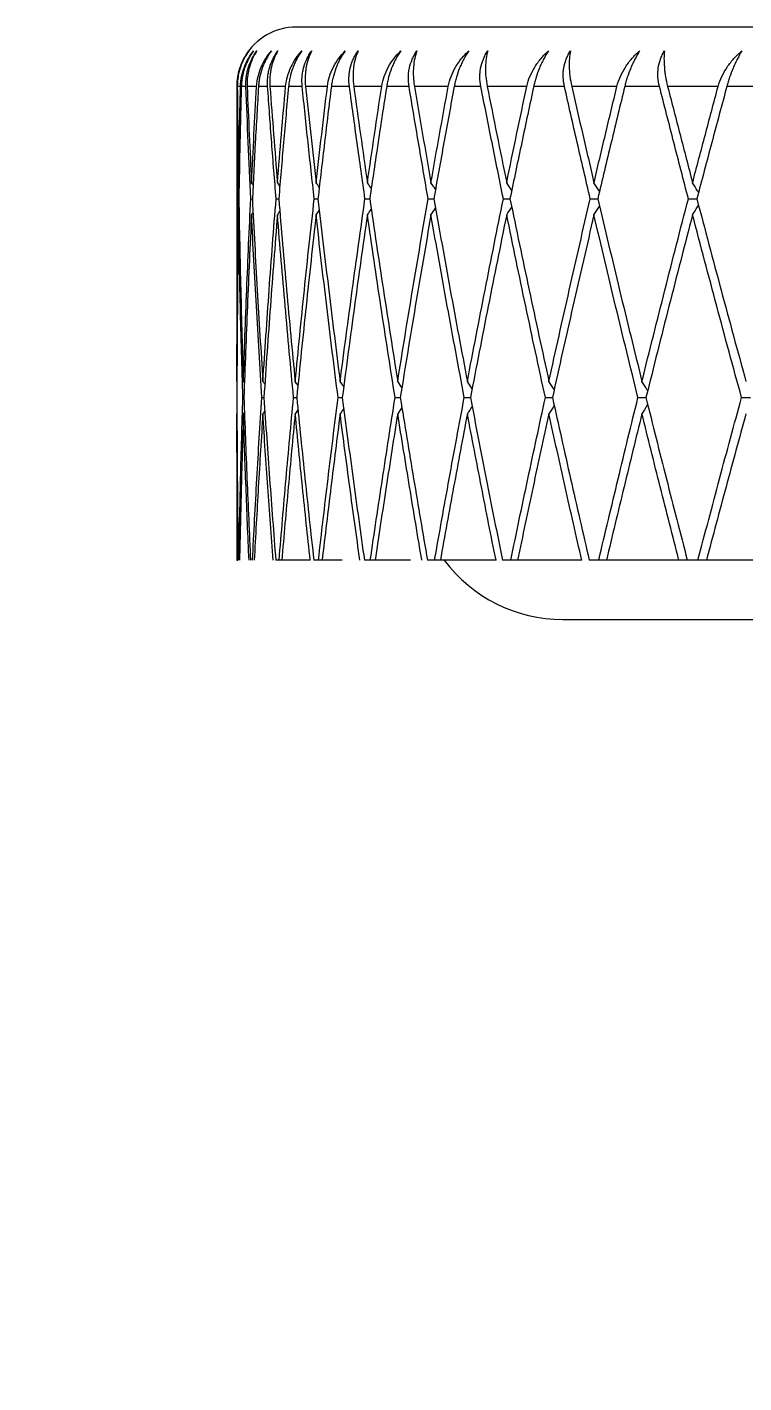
# Model space of a CAD drawing. Extents: x 1661 to 2451, y 0 to 579.
# Drawn here: x 1865.87 to 1871.92, y 266.34 to 277.78 of the extents above; entities that cross this region are included whole.
import ezdxf

# ---------------------------------------------------------------- set-up
doc = ezdxf.new("R2010")
doc.units = 0
doc.header["$LTSCALE"] = 10
doc.header["$MEASUREMENT"] = 0
doc.header["$PDMODE"] = 3
doc.header["$PDSIZE"] = -10
doc.layers.get('0').update_dxf_attribs({"linetype": 'CONTINUOUS'})
doc.layers.get('DEFPOINTS').update_dxf_attribs({"linetype": 'CONTINUOUS'})
doc.layers.add('1', color=7, linetype='CONTINUOUS')
doc.styles.add('Daelim Dimension', font='')
doc.styles.get('Daelim Dimension').set_extended_font_data('나눔고딕')
doc.dimstyles.new('DEFAULT', dxfattribs={"dimscale": 2, "dimtxt": 2, "dimasz": 2, "dimexe": 0, "dimexo": 2, "dimgap": 1, "dimtad": 1, "dimdec": 0, "dimzin": 9, "dimdsep": 46, "dimtxsty": 'Daelim Dimension', "dimcen": 0.5, "dimclrd": 5, "dimclre": 5, "dimclrt": 256, "dimadec": 1, "dimazin": 0, "dimtfac": 1, "dimtdec": 0, "dimtix": 1, "dimtmove": 0, "dimatfit": 3, "dimfxl": 1, "dimtolj": 1, "dimtzin": 1, "dimlwd": 9, "dimlwe": 9, "dimarcsym": 0})

# ---------------------------------------------------------------- blocks, each defined once
blk = doc.blocks.new('*D10')
at = {"color": 5, "linetype": 'ByBlock', "lineweight": 9, "ltscale": 0.5, "transparency": 16777216}
for p, q in [((2201.175, 273.281), (2210.23, 273.281)), ((2210.23, 229.281), (2210.23, 269.281)), ((2201.175, 225.281), (2210.23, 225.281))]:
    blk.add_line(p, q, dxfattribs=at)
at = {"color": 5, "lineweight": 9, "ltscale": 0.5, "transparency": 16777216}
for p, q in [((1872.627, 259.845), (1872.627, 257.735)), ((1907.627, 259.845), (1907.627, 257.735)), ((1872.627, 257.735), (1760.008, 257.735)), ((1903.627, 257.735), (1876.627, 257.735))]:
    blk.add_line(p, q, dxfattribs=at)
at = {"color": 5, "ltscale": 0.5, "transparency": 16777216}
for points in [[(2209.563, 269.281), (2210.897, 269.281), (2210.23, 273.281)], [(1876.627, 258.401), (1876.627, 257.068), (1872.627, 257.735)], [(1903.627, 258.401), (1903.627, 257.068), (1907.627, 257.735)], [(2209.563, 229.281), (2210.897, 229.281), (2210.23, 225.281)]]:
    blk.add_solid(points, dxfattribs=at)
at = {"layer": 'DEFPOINTS', "color": 0, "ltscale": 0.5, "transparency": 16777216}
for p in [(2197.175, 273.281), (2210.23, 273.281), (1907.627, 257.735), (1872.627, 255.845), (1907.627, 255.845), (2197.175, 225.281)]:
    blk.add_point(p, dxfattribs=at)
at = {"color": 7, "ltscale": 0.5, "transparency": 16777216, "insert": (1803.117, 266.359), "char_height": 10, "attachment_point": 5, "style": 'Daelim Dimension'}
blk.add_mtext('\\A1;설치구멍 %%C35', dxfattribs=at)
at = {"ltscale": 0.5, "transparency": 16777216, "insert": (2206.053, 249.281), "char_height": 4, "attachment_point": 5, "rotation": 90, "style": 'Daelim Dimension'}
blk.add_mtext('\\A1;48', dxfattribs=at)

msp = doc.modelspace()

# ---------------------------------------------------------------- linework, layer by layer
at = {"layer": '1', "color": 7, "linetype": 'Continuous', "lineweight": 18}
for p, q in [((1890.144, 277.781), (1868.144, 277.781)), ((1867.644, 277.281), (1867.644, 274.791)), ((1867.662, 276.462), (1867.658, 276.468)), ((1867.655, 276.332), (1867.66, 276.332)), ((1867.658, 276.196), (1867.663, 276.203)), ((1867.694, 274.654), (1867.703, 274.654)), ((1867.644, 274.518), (1867.644, 273.281)), ((1867.644, 273.281), (1867.651, 273.281)), ((1868, 273.281), (1867.972, 273.281)), ((1868.263, 273.281), (1868.023, 273.281)), ((1868.332, 273.281), (1868.293, 273.281)), ((1868.533, 273.281), (1868.363, 273.281)), ((1868.77, 273.281), (1868.72, 273.281)), ((1869.11, 273.281), (1868.81, 273.281)), ((1869.312, 273.281), (1869.252, 273.281)), ((1869.831, 273.281), (1869.361, 273.281)), ((1869.956, 273.281), (1869.886, 273.281)), ((1870.555, 273.281), (1870.013, 273.281)), ((1870.698, 273.281), (1870.618, 273.281)), ((1871.375, 273.281), (1870.763, 273.281)), ((1871.535, 273.281), (1871.446, 273.281)), ((1872.287, 273.281), (1871.607, 273.281)), ((1870.394, 272.781), (1890.144, 272.781))]:
    msp.add_line(p, q, dxfattribs=at)
at = {"layer": '1', "color": 7, "linetype": 'Continuous', "lineweight": 13}
msp.add_line((1867.646, 277.281), (1867.644, 277.281), dxfattribs=at)
at = {"layer": '1', "color": 7, "linetype": 'Continuous', "lineweight": 18}
for centre, radius, start, end in [((1868.144, 277.281), 0.5, 90, 149.6278), ((1868.144, 277.281), 0.5, 178.6711, 180), ((1870.394, 274.031), 1.25, 216.8704, 270)]:
    msp.add_arc(centre, radius, start, end, dxfattribs=at)
for points, knots in [([(1867.646, 277.281), (1867.645, 277.306), (1867.647, 277.332), (1867.653, 277.37), (1867.655, 277.383), (1867.662, 277.409), (1867.665, 277.422), (1867.678, 277.461), (1867.688, 277.486), (1867.707, 277.522), (1867.713, 277.534), (1867.728, 277.558), (1867.736, 277.569), (1867.745, 277.581)], [0, 0, 0, 0, 0.25, 0.25, 0.375, 0.375, 0.5, 0.5, 0.75, 0.75, 0.875, 0.875, 1, 1, 1, 1]), ([(1867.745, 277.581), (1867.73, 277.56), (1867.716, 277.539), (1867.692, 277.493), (1867.682, 277.469), (1867.669, 277.432), (1867.665, 277.419), (1867.659, 277.392), (1867.656, 277.379), (1867.649, 277.338), (1867.647, 277.31), (1867.647, 277.281)], [0, 0, 0, 0, 0.25, 0.25, 0.5, 0.5, 0.625, 0.625, 0.75, 0.75, 1, 1, 1, 1]), ([(1867.674, 277.281), (1867.675, 277.31), (1867.678, 277.338), (1867.689, 277.392), (1867.697, 277.418), (1867.716, 277.469), (1867.728, 277.493), (1867.754, 277.539), (1867.769, 277.56), (1867.785, 277.581)], [0, 0, 0, 0, 0.25, 0.25, 0.5, 0.5, 0.75, 0.75, 1, 1, 1, 1]), ([(1867.785, 277.581), (1867.769, 277.558), (1867.754, 277.535), (1867.735, 277.498), (1867.729, 277.486), (1867.718, 277.461), (1867.713, 277.448), (1867.7, 277.409), (1867.693, 277.383), (1867.687, 277.345), (1867.685, 277.332), (1867.682, 277.306), (1867.681, 277.293), (1867.681, 277.281)], [0, 0, 0, 0, 0.25, 0.25, 0.375, 0.375, 0.5, 0.5, 0.75, 0.75, 0.875, 0.875, 1, 1, 1, 1]), ([(1867.72, 277.281), (1867.719, 277.306), (1867.72, 277.332), (1867.724, 277.37), (1867.727, 277.383), (1867.732, 277.409), (1867.735, 277.422), (1867.747, 277.461), (1867.757, 277.486), (1867.775, 277.522), (1867.782, 277.534), (1867.797, 277.558), (1867.805, 277.569), (1867.813, 277.581)], [0, 0, 0, 0, 0.25, 0.25, 0.375, 0.375, 0.5, 0.5, 0.75, 0.75, 0.875, 0.875, 1, 1, 1, 1]), ([(1867.813, 277.581), (1867.799, 277.56), (1867.787, 277.539), (1867.766, 277.493), (1867.757, 277.469), (1867.746, 277.432), (1867.743, 277.419), (1867.738, 277.392), (1867.735, 277.379), (1867.73, 277.338), (1867.729, 277.31), (1867.73, 277.281)], [0, 0, 0, 0, 0.25, 0.25, 0.5, 0.5, 0.625, 0.625, 0.75, 0.75, 1, 1, 1, 1]), ([(1867.81, 277.281), (1867.812, 277.31), (1867.816, 277.338), (1867.829, 277.392), (1867.838, 277.418), (1867.86, 277.469), (1867.872, 277.493), (1867.901, 277.539), (1867.917, 277.56), (1867.935, 277.581)], [0, 0, 0, 0, 0.25, 0.25, 0.5, 0.5, 0.75, 0.75, 1, 1, 1, 1]), ([(1867.935, 277.581), (1867.918, 277.558), (1867.904, 277.535), (1867.884, 277.498), (1867.878, 277.486), (1867.867, 277.461), (1867.862, 277.448), (1867.848, 277.409), (1867.841, 277.383), (1867.833, 277.345), (1867.831, 277.332), (1867.828, 277.306), (1867.827, 277.293), (1867.826, 277.281)], [0, 0, 0, 0, 0.25, 0.25, 0.375, 0.375, 0.5, 0.5, 0.75, 0.75, 0.875, 0.875, 1, 1, 1, 1]), ([(1867.903, 277.281), (1867.901, 277.306), (1867.901, 277.332), (1867.905, 277.37), (1867.907, 277.383), (1867.912, 277.409), (1867.915, 277.422), (1867.926, 277.461), (1867.935, 277.486), (1867.953, 277.522), (1867.96, 277.534), (1867.974, 277.558), (1867.982, 277.569), (1867.99, 277.581)], [0, 0, 0, 0, 0.25, 0.25, 0.375, 0.375, 0.5, 0.5, 0.75, 0.75, 0.875, 0.875, 1, 1, 1, 1]), ([(1867.99, 277.581), (1867.978, 277.56), (1867.967, 277.539), (1867.949, 277.493), (1867.941, 277.469), (1867.932, 277.432), (1867.93, 277.419), (1867.926, 277.392), (1867.924, 277.379), (1867.921, 277.338), (1867.92, 277.31), (1867.923, 277.281)], [0, 0, 0, 0, 0.25, 0.25, 0.5, 0.5, 0.625, 0.625, 0.75, 0.75, 1, 1, 1, 1]), ([(1868.055, 277.281), (1868.058, 277.31), (1868.063, 277.338), (1868.078, 277.392), (1868.088, 277.418), (1868.112, 277.469), (1868.126, 277.493), (1868.157, 277.539), (1868.174, 277.56), (1868.193, 277.581)], [0, 0, 0, 0, 0.25, 0.25, 0.5, 0.5, 0.75, 0.75, 1, 1, 1, 1]), ([(1868.193, 277.581), (1868.177, 277.558), (1868.162, 277.535), (1868.142, 277.498), (1868.136, 277.486), (1868.125, 277.461), (1868.12, 277.448), (1868.105, 277.409), (1868.098, 277.383), (1868.089, 277.345), (1868.087, 277.332), (1868.082, 277.306), (1868.081, 277.293), (1868.08, 277.281)], [0, 0, 0, 0, 0.25, 0.25, 0.375, 0.375, 0.5, 0.5, 0.75, 0.75, 0.875, 0.875, 1, 1, 1, 1]), ([(1868.195, 277.281), (1868.192, 277.306), (1868.192, 277.332), (1868.194, 277.37), (1868.196, 277.383), (1868.2, 277.409), (1868.203, 277.422), (1868.213, 277.461), (1868.222, 277.486), (1868.239, 277.522), (1868.245, 277.534), (1868.259, 277.558), (1868.267, 277.569), (1868.275, 277.581)], [0, 0, 0, 0, 0.25, 0.25, 0.375, 0.375, 0.5, 0.5, 0.75, 0.75, 0.875, 0.875, 1, 1, 1, 1]), ([(1868.275, 277.581), (1868.265, 277.56), (1868.255, 277.539), (1868.24, 277.493), (1868.233, 277.469), (1868.226, 277.432), (1868.225, 277.419), (1868.222, 277.392), (1868.221, 277.379), (1868.219, 277.338), (1868.22, 277.31), (1868.223, 277.281)], [0, 0, 0, 0, 0.25, 0.25, 0.5, 0.5, 0.625, 0.625, 0.75, 0.75, 1, 1, 1, 1]), ([(1868.408, 277.281), (1868.411, 277.31), (1868.417, 277.338), (1868.434, 277.392), (1868.445, 277.418), (1868.471, 277.469), (1868.486, 277.493), (1868.52, 277.539), (1868.538, 277.56), (1868.558, 277.581)], [0, 0, 0, 0, 0.25, 0.25, 0.5, 0.5, 0.75, 0.75, 1, 1, 1, 1]), ([(1868.558, 277.581), (1868.542, 277.558), (1868.527, 277.535), (1868.507, 277.498), (1868.501, 277.486), (1868.49, 277.461), (1868.484, 277.448), (1868.47, 277.409), (1868.462, 277.383), (1868.452, 277.345), (1868.449, 277.332), (1868.444, 277.306), (1868.442, 277.293), (1868.441, 277.281)], [0, 0, 0, 0, 0.25, 0.25, 0.375, 0.375, 0.5, 0.5, 0.75, 0.75, 0.875, 0.875, 1, 1, 1, 1]), ([(1868.593, 277.281), (1868.59, 277.306), (1868.589, 277.332), (1868.59, 277.37), (1868.591, 277.383), (1868.595, 277.409), (1868.597, 277.422), (1868.606, 277.461), (1868.615, 277.486), (1868.631, 277.522), (1868.638, 277.534), (1868.651, 277.558), (1868.659, 277.569), (1868.667, 277.581)], [0, 0, 0, 0, 0.25, 0.25, 0.375, 0.375, 0.5, 0.5, 0.75, 0.75, 0.875, 0.875, 1, 1, 1, 1]), ([(1868.667, 277.581), (1868.658, 277.56), (1868.65, 277.539), (1868.637, 277.493), (1868.632, 277.469), (1868.628, 277.432), (1868.626, 277.419), (1868.625, 277.392), (1868.624, 277.379), (1868.624, 277.338), (1868.626, 277.31), (1868.63, 277.281)], [0, 0, 0, 0, 0.25, 0.25, 0.5, 0.5, 0.625, 0.625, 0.75, 0.75, 1, 1, 1, 1]), ([(1868.866, 277.281), (1868.87, 277.31), (1868.878, 277.338), (1868.897, 277.392), (1868.908, 277.418), (1868.936, 277.469), (1868.952, 277.493), (1868.988, 277.539), (1869.007, 277.56), (1869.028, 277.581)], [0, 0, 0, 0, 0.25, 0.25, 0.5, 0.5, 0.75, 0.75, 1, 1, 1, 1]), ([(1869.028, 277.581), (1869.012, 277.558), (1868.998, 277.535), (1868.978, 277.498), (1868.972, 277.486), (1868.96, 277.461), (1868.955, 277.448), (1868.94, 277.409), (1868.931, 277.383), (1868.921, 277.345), (1868.918, 277.332), (1868.912, 277.306), (1868.91, 277.293), (1868.908, 277.281)], [0, 0, 0, 0, 0.25, 0.25, 0.375, 0.375, 0.5, 0.5, 0.75, 0.75, 0.875, 0.875, 1, 1, 1, 1]), ([(1869.097, 277.281), (1869.093, 277.306), (1869.091, 277.332), (1869.091, 277.37), (1869.092, 277.383), (1869.095, 277.409), (1869.097, 277.422), (1869.105, 277.461), (1869.113, 277.486), (1869.129, 277.522), (1869.135, 277.534), (1869.148, 277.558), (1869.155, 277.569), (1869.163, 277.581)], [0, 0, 0, 0, 0.25, 0.25, 0.375, 0.375, 0.5, 0.5, 0.75, 0.75, 0.875, 0.875, 1, 1, 1, 1]), ([(1869.163, 277.581), (1869.156, 277.56), (1869.15, 277.539), (1869.14, 277.493), (1869.136, 277.469), (1869.133, 277.432), (1869.133, 277.419), (1869.132, 277.392), (1869.133, 277.379), (1869.134, 277.338), (1869.137, 277.31), (1869.142, 277.281)], [0, 0, 0, 0, 0.25, 0.25, 0.5, 0.5, 0.625, 0.625, 0.75, 0.75, 1, 1, 1, 1]), ([(1869.428, 277.281), (1869.433, 277.31), (1869.441, 277.338), (1869.462, 277.392), (1869.475, 277.418), (1869.505, 277.469), (1869.522, 277.493), (1869.559, 277.539), (1869.579, 277.56), (1869.601, 277.581)], [0, 0, 0, 0, 0.25, 0.25, 0.5, 0.5, 0.75, 0.75, 1, 1, 1, 1]), ([(1869.601, 277.581), (1869.585, 277.558), (1869.571, 277.535), (1869.552, 277.498), (1869.546, 277.486), (1869.534, 277.461), (1869.528, 277.448), (1869.513, 277.409), (1869.504, 277.383), (1869.493, 277.345), (1869.489, 277.332), (1869.483, 277.306), (1869.481, 277.293), (1869.478, 277.281)], [0, 0, 0, 0, 0.25, 0.25, 0.375, 0.375, 0.5, 0.5, 0.75, 0.75, 0.875, 0.875, 1, 1, 1, 1]), ([(1869.703, 277.281), (1869.698, 277.306), (1869.695, 277.332), (1869.695, 277.37), (1869.695, 277.383), (1869.697, 277.409), (1869.699, 277.422), (1869.706, 277.461), (1869.714, 277.486), (1869.729, 277.522), (1869.734, 277.534), (1869.747, 277.558), (1869.754, 277.569), (1869.762, 277.581)], [0, 0, 0, 0, 0.25, 0.25, 0.375, 0.375, 0.5, 0.5, 0.75, 0.75, 0.875, 0.875, 1, 1, 1, 1]), ([(1869.762, 277.581), (1869.756, 277.56), (1869.751, 277.539), (1869.745, 277.493), (1869.743, 277.469), (1869.742, 277.432), (1869.742, 277.419), (1869.742, 277.392), (1869.743, 277.379), (1869.747, 277.338), (1869.751, 277.31), (1869.757, 277.281)], [0, 0, 0, 0, 0.25, 0.25, 0.5, 0.5, 0.625, 0.625, 0.75, 0.75, 1, 1, 1, 1]), ([(1870.091, 277.281), (1870.097, 277.31), (1870.106, 277.338), (1870.129, 277.392), (1870.142, 277.418), (1870.174, 277.469), (1870.192, 277.493), (1870.23, 277.539), (1870.251, 277.56), (1870.273, 277.581)], [0, 0, 0, 0, 0.25, 0.25, 0.5, 0.5, 0.75, 0.75, 1, 1, 1, 1]), ([(1870.273, 277.581), (1870.259, 277.558), (1870.245, 277.535), (1870.226, 277.498), (1870.22, 277.486), (1870.208, 277.461), (1870.202, 277.448), (1870.187, 277.409), (1870.177, 277.383), (1870.165, 277.345), (1870.162, 277.332), (1870.155, 277.306), (1870.152, 277.293), (1870.149, 277.281)], [0, 0, 0, 0, 0.25, 0.25, 0.375, 0.375, 0.5, 0.5, 0.75, 0.75, 0.875, 0.875, 1, 1, 1, 1]), ([(1870.409, 277.281), (1870.403, 277.306), (1870.4, 277.332), (1870.398, 277.37), (1870.398, 277.383), (1870.399, 277.409), (1870.401, 277.422), (1870.407, 277.461), (1870.414, 277.486), (1870.428, 277.522), (1870.433, 277.534), (1870.445, 277.558), (1870.452, 277.569), (1870.46, 277.581)], [0, 0, 0, 0, 0.25, 0.25, 0.375, 0.375, 0.5, 0.5, 0.75, 0.75, 0.875, 0.875, 1, 1, 1, 1]), ([(1870.46, 277.581), (1870.455, 277.56), (1870.452, 277.539), (1870.449, 277.493), (1870.448, 277.469), (1870.449, 277.432), (1870.45, 277.419), (1870.452, 277.392), (1870.453, 277.379), (1870.459, 277.338), (1870.464, 277.31), (1870.47, 277.281)], [0, 0, 0, 0, 0.25, 0.25, 0.5, 0.5, 0.625, 0.625, 0.75, 0.75, 1, 1, 1, 1]), ([(1870.852, 277.281), (1870.859, 277.31), (1870.869, 277.338), (1870.893, 277.392), (1870.907, 277.418), (1870.94, 277.469), (1870.958, 277.493), (1870.998, 277.539), (1871.02, 277.56), (1871.043, 277.581)], [0, 0, 0, 0, 0.25, 0.25, 0.5, 0.5, 0.75, 0.75, 1, 1, 1, 1]), ([(1871.043, 277.581), (1871.029, 277.558), (1871.016, 277.535), (1870.997, 277.498), (1870.991, 277.486), (1870.979, 277.461), (1870.973, 277.448), (1870.958, 277.409), (1870.948, 277.383), (1870.935, 277.345), (1870.931, 277.332), (1870.924, 277.306), (1870.921, 277.293), (1870.918, 277.281)], [0, 0, 0, 0, 0.25, 0.25, 0.375, 0.375, 0.5, 0.5, 0.75, 0.75, 0.875, 0.875, 1, 1, 1, 1]), ([(1871.211, 277.281), (1871.204, 277.306), (1871.2, 277.332), (1871.197, 277.37), (1871.197, 277.383), (1871.198, 277.409), (1871.199, 277.422), (1871.204, 277.461), (1871.21, 277.486), (1871.223, 277.522), (1871.228, 277.534), (1871.24, 277.558), (1871.246, 277.569), (1871.253, 277.581)], [0, 0, 0, 0, 0.25, 0.25, 0.375, 0.375, 0.5, 0.5, 0.75, 0.75, 0.875, 0.875, 1, 1, 1, 1]), ([(1871.253, 277.581), (1871.251, 277.56), (1871.249, 277.539), (1871.249, 277.493), (1871.25, 277.469), (1871.253, 277.432), (1871.254, 277.419), (1871.257, 277.392), (1871.259, 277.379), (1871.266, 277.338), (1871.272, 277.31), (1871.28, 277.281)], [0, 0, 0, 0, 0.25, 0.25, 0.5, 0.5, 0.625, 0.625, 0.75, 0.75, 1, 1, 1, 1]), ([(1871.706, 277.281), (1871.714, 277.31), (1871.725, 277.338), (1871.75, 277.392), (1871.765, 277.418), (1871.8, 277.469), (1871.819, 277.493), (1871.86, 277.539), (1871.882, 277.56), (1871.906, 277.581)], [0, 0, 0, 0, 0.25, 0.25, 0.5, 0.5, 0.75, 0.75, 1, 1, 1, 1]), ([(1871.906, 277.581), (1871.892, 277.558), (1871.88, 277.535), (1871.861, 277.498), (1871.855, 277.486), (1871.844, 277.461), (1871.838, 277.448), (1871.822, 277.409), (1871.812, 277.383), (1871.799, 277.345), (1871.795, 277.332), (1871.787, 277.306), (1871.783, 277.293), (1871.78, 277.281)], [0, 0, 0, 0, 0.25, 0.25, 0.375, 0.375, 0.5, 0.5, 0.75, 0.75, 0.875, 0.875, 1, 1, 1, 1]), ([(1870.705, 276.395), (1870.704, 276.397), (1870.688, 276.421), (1870.673, 276.445), (1870.658, 276.468)], [0, 0, 0, 0, 0.073998, 1, 1, 1, 1]), ([(1871.541, 276.386), (1871.538, 276.391), (1871.521, 276.418), (1871.504, 276.445), (1871.49, 276.468)], [0, 0, 0, 0, 0.170855, 1, 1, 1, 1]), ([(1870.626, 276.332), (1870.646, 276.332), (1870.667, 276.332), (1870.689, 276.332), (1870.69, 276.332)], [0, 0, 0, 0, 0.928888, 1, 1, 1, 1]), ([(1870.658, 276.196), (1870.673, 276.219), (1870.688, 276.243), (1870.704, 276.268), (1870.705, 276.27)], [0, 0, 0, 0, 0.925364, 1, 1, 1, 1]), ([(1871.455, 276.332), (1871.475, 276.332), (1871.498, 276.332), (1871.522, 276.332), (1871.526, 276.332)], [0, 0, 0, 0, 0.831081, 1, 1, 1, 1]), ([(1871.49, 276.196), (1871.504, 276.219), (1871.521, 276.246), (1871.538, 276.274), (1871.541, 276.278)], [0, 0, 0, 0, 0.828348, 1, 1, 1, 1]), ([(1870.322, 274.721), (1870.322, 274.722), (1870.307, 274.745), (1870.292, 274.768), (1870.278, 274.791)], [0, 0, 0, 0, 0.017172, 1, 1, 1, 1]), ([(1871.111, 274.713), (1871.109, 274.716), (1871.093, 274.742), (1871.077, 274.768), (1871.063, 274.791)], [0, 0, 0, 0, 0.125588, 1, 1, 1, 1]), ([(1870.248, 274.654), (1870.267, 274.654), (1870.287, 274.654), (1870.307, 274.654), (1870.307, 274.654)], [0, 0, 0, 0, 0.987528, 1, 1, 1, 1]), ([(1871.029, 274.654), (1871.049, 274.654), (1871.071, 274.654), (1871.094, 274.654), (1871.097, 274.654)], [0, 0, 0, 0, 0.877601, 1, 1, 1, 1]), ([(1871.904, 274.654), (1871.923, 274.654), (1871.948, 274.654), (1871.973, 274.654), (1871.978, 274.654)], [0, 0, 0, 0, 0.789776, 1, 1, 1, 1]), ([(1870.322, 274.587), (1870.322, 274.587), (1870.307, 274.564), (1870.292, 274.541), (1870.278, 274.518)], [0, 0, 0, 0, 0.017352, 1, 1, 1, 1]), ([(1871.111, 274.596), (1871.109, 274.593), (1871.093, 274.567), (1871.077, 274.541), (1871.063, 274.518)], [0, 0, 0, 0, 0.125179, 1, 1, 1, 1]), ([(1870.763, 273.281), (1870.761, 273.281), (1870.74, 273.281), (1870.718, 273.281), (1870.698, 273.281)], [0, 0, 0, 0, 0.080458, 1, 1, 1, 1]), ([(1871.446, 273.281), (1871.442, 273.281), (1871.419, 273.281), (1871.395, 273.281), (1871.375, 273.281)], [0, 0, 0, 0, 0.160327, 1, 1, 1, 1]), ([(1871.607, 273.281), (1871.603, 273.281), (1871.579, 273.281), (1871.555, 273.281), (1871.535, 273.281)], [0, 0, 0, 0, 0.176356, 1, 1, 1, 1])]:
    msp.add_open_spline(points, degree=3, knots=knots, dxfattribs=at)
for points in [[(1867.655, 276.332), (1867.653, 276.49), (1867.649, 276.807), (1867.646, 277.123), (1867.646, 277.281)], [(1867.647, 277.281), (1867.649, 277.145), (1867.651, 276.875), (1867.655, 276.604), (1867.658, 276.468)], [(1867.658, 276.468), (1867.66, 276.604), (1867.665, 276.875), (1867.671, 277.145), (1867.674, 277.281)], [(1867.681, 277.281), (1867.677, 277.123), (1867.669, 276.807), (1867.663, 276.49), (1867.66, 276.332)], [(1867.761, 276.332), (1867.753, 276.49), (1867.739, 276.807), (1867.726, 277.123), (1867.72, 277.281)], [(1867.73, 277.281), (1867.736, 277.145), (1867.748, 276.875), (1867.76, 276.604), (1867.767, 276.468)], [(1867.767, 276.468), (1867.774, 276.604), (1867.788, 276.875), (1867.802, 277.145), (1867.81, 277.281)], [(1867.826, 277.281), (1867.817, 277.123), (1867.798, 276.807), (1867.782, 276.49), (1867.774, 276.332)], [(1867.975, 276.332), (1867.962, 276.49), (1867.937, 276.807), (1867.914, 277.123), (1867.903, 277.281)], [(1867.923, 277.281), (1867.933, 277.145), (1867.953, 276.875), (1867.975, 276.604), (1867.986, 276.468)], [(1867.986, 276.468), (1867.997, 276.604), (1868.019, 276.875), (1868.043, 277.145), (1868.055, 277.281)], [(1868.08, 277.281), (1868.065, 277.123), (1868.037, 276.807), (1868.01, 276.49), (1867.997, 276.332)], [(1868.297, 276.332), (1868.279, 276.49), (1868.244, 276.807), (1868.211, 277.123), (1868.195, 277.281)], [(1868.223, 277.281), (1868.237, 277.145), (1868.267, 276.875), (1868.297, 276.604), (1868.312, 276.468)], [(1868.312, 276.468), (1868.328, 276.604), (1868.359, 276.875), (1868.391, 277.145), (1868.408, 277.281)], [(1868.441, 277.281), (1868.421, 277.123), (1868.383, 276.807), (1868.346, 276.49), (1868.328, 276.332)], [(1868.725, 276.332), (1868.703, 276.49), (1868.658, 276.807), (1868.615, 277.123), (1868.593, 277.281)], [(1868.63, 277.281), (1868.649, 277.145), (1868.687, 276.875), (1868.725, 276.604), (1868.745, 276.468)], [(1868.745, 276.468), (1868.765, 276.604), (1868.805, 276.875), (1868.845, 277.145), (1868.866, 277.281)], [(1868.908, 277.281), (1868.883, 277.123), (1868.835, 276.807), (1868.788, 276.49), (1868.765, 276.332)], [(1869.258, 276.332), (1869.231, 276.49), (1869.176, 276.807), (1869.123, 277.123), (1869.097, 277.281)], [(1869.142, 277.281), (1869.165, 277.145), (1869.211, 276.875), (1869.258, 276.604), (1869.282, 276.468)], [(1869.282, 276.468), (1869.306, 276.604), (1869.354, 276.875), (1869.403, 277.145), (1869.428, 277.281)], [(1869.478, 277.281), (1869.449, 277.123), (1869.391, 276.807), (1869.334, 276.49), (1869.306, 276.332)], [(1869.893, 276.332), (1869.861, 276.49), (1869.797, 276.807), (1869.734, 277.123), (1869.703, 277.281)], [(1869.757, 277.281), (1869.784, 277.145), (1869.838, 276.875), (1869.893, 276.604), (1869.921, 276.468)], [(1869.921, 276.468), (1869.949, 276.604), (1870.005, 276.875), (1870.062, 277.145), (1870.091, 277.281)], [(1870.149, 277.281), (1870.115, 277.123), (1870.048, 276.807), (1869.982, 276.49), (1869.949, 276.332)], [(1870.626, 276.332), (1870.59, 276.49), (1870.516, 276.807), (1870.444, 277.123), (1870.409, 277.281)], [(1870.47, 277.281), (1870.501, 277.145), (1870.563, 276.875), (1870.626, 276.604), (1870.658, 276.468)], [(1870.658, 276.468), (1870.69, 276.604), (1870.754, 276.875), (1870.819, 277.145), (1870.852, 277.281)], [(1870.918, 277.281), (1870.879, 277.123), (1870.803, 276.807), (1870.727, 276.49), (1870.69, 276.332)], [(1871.455, 276.332), (1871.414, 276.49), (1871.332, 276.807), (1871.251, 277.123), (1871.211, 277.281)], [(1871.28, 277.281), (1871.315, 277.145), (1871.384, 276.875), (1871.455, 276.604), (1871.49, 276.468)], [(1871.49, 276.468), (1871.526, 276.604), (1871.598, 276.875), (1871.67, 277.145), (1871.706, 277.281)], [(1871.78, 277.281), (1871.737, 277.123), (1871.652, 276.807), (1871.568, 276.49), (1871.526, 276.332)], [(1867.78, 276.45), (1867.776, 276.456), (1867.771, 276.462), (1867.767, 276.468)], [(1868.006, 276.44), (1867.999, 276.449), (1867.992, 276.459), (1867.986, 276.468)], [(1868.339, 276.43), (1868.33, 276.443), (1868.321, 276.456), (1868.312, 276.468)], [(1868.778, 276.421), (1868.767, 276.437), (1868.756, 276.452), (1868.745, 276.468)], [(1869.32, 276.412), (1869.308, 276.431), (1869.295, 276.449), (1869.282, 276.468)], [(1869.964, 276.403), (1869.95, 276.425), (1869.935, 276.447), (1869.921, 276.468)], [(1867.644, 274.791), (1867.644, 275.048), (1867.646, 275.562), (1867.652, 276.076), (1867.655, 276.332)], [(1867.66, 276.332), (1867.664, 276.076), (1867.675, 275.562), (1867.69, 275.048), (1867.699, 274.791)], [(1867.699, 274.791), (1867.707, 275.048), (1867.726, 275.562), (1867.748, 276.076), (1867.761, 276.332)], [(1867.761, 276.332), (1867.765, 276.332), (1867.769, 276.332), (1867.774, 276.332)], [(1867.774, 276.332), (1867.787, 276.076), (1867.814, 275.562), (1867.846, 275.048), (1867.863, 274.791)], [(1867.863, 274.791), (1867.88, 275.048), (1867.915, 275.562), (1867.954, 276.076), (1867.975, 276.332)], [(1867.975, 276.332), (1867.982, 276.332), (1867.989, 276.332), (1867.997, 276.332)], [(1867.986, 276.196), (1867.992, 276.206), (1867.999, 276.215), (1868.006, 276.224)], [(1867.997, 276.332), (1868.018, 276.076), (1868.062, 275.562), (1868.11, 275.048), (1868.136, 274.791)], [(1868.136, 274.791), (1868.161, 275.048), (1868.212, 275.562), (1868.268, 276.076), (1868.297, 276.332)], [(1868.297, 276.332), (1868.307, 276.332), (1868.317, 276.332), (1868.328, 276.332)], [(1868.312, 276.196), (1868.321, 276.209), (1868.33, 276.222), (1868.339, 276.234)], [(1868.328, 276.332), (1868.357, 276.076), (1868.418, 275.562), (1868.482, 275.048), (1868.515, 274.791)], [(1868.515, 274.791), (1868.549, 275.048), (1868.617, 275.562), (1868.689, 276.076), (1868.725, 276.332)], [(1868.725, 276.332), (1868.739, 276.332), (1868.752, 276.332), (1868.765, 276.332)], [(1868.745, 276.196), (1868.756, 276.212), (1868.767, 276.228), (1868.778, 276.243)], [(1868.765, 276.332), (1868.802, 276.076), (1868.879, 275.562), (1868.96, 275.048), (1869.001, 274.791)], [(1869.001, 274.791), (1869.042, 275.048), (1869.126, 275.562), (1869.214, 276.076), (1869.258, 276.332)], [(1869.258, 276.332), (1869.274, 276.332), (1869.29, 276.332), (1869.306, 276.332)], [(1869.282, 276.196), (1869.295, 276.215), (1869.308, 276.234), (1869.321, 276.252)], [(1869.306, 276.332), (1869.352, 276.076), (1869.444, 275.562), (1869.54, 275.048), (1869.589, 274.791)], [(1869.589, 274.791), (1869.638, 275.048), (1869.738, 275.562), (1869.841, 276.076), (1869.893, 276.332)], [(1869.893, 276.332), (1869.912, 276.332), (1869.93, 276.332), (1869.949, 276.332)], [(1869.921, 276.196), (1869.935, 276.218), (1869.95, 276.239), (1869.964, 276.261)], [(1869.949, 276.332), (1870.002, 276.076), (1870.11, 275.562), (1870.221, 275.048), (1870.278, 274.791)], [(1870.278, 274.791), (1870.334, 275.048), (1870.449, 275.562), (1870.567, 276.076), (1870.626, 276.332)], [(1870.69, 276.332), (1870.751, 276.076), (1870.873, 275.562), (1870.999, 275.048), (1871.063, 274.791)], [(1871.063, 274.791), (1871.127, 275.048), (1871.256, 275.562), (1871.388, 276.076), (1871.455, 276.332)], [(1871.526, 276.332), (1871.594, 276.076), (1871.73, 275.562), (1871.87, 275.048), (1871.941, 274.791)], [(1867.658, 276.196), (1867.653, 275.94), (1867.647, 275.426), (1867.644, 274.912), (1867.644, 274.654)], [(1867.694, 274.654), (1867.686, 274.912), (1867.672, 275.426), (1867.662, 275.94), (1867.658, 276.196)], [(1867.767, 276.196), (1867.755, 275.94), (1867.731, 275.426), (1867.712, 274.912), (1867.703, 274.654)], [(1867.767, 276.196), (1867.771, 276.202), (1867.776, 276.208), (1867.78, 276.214)], [(1867.854, 274.654), (1867.838, 274.912), (1867.807, 275.426), (1867.78, 275.94), (1867.767, 276.196)], [(1867.986, 276.196), (1867.965, 275.94), (1867.925, 275.426), (1867.889, 274.912), (1867.872, 274.654)], [(1868.122, 274.654), (1868.098, 274.912), (1868.05, 275.426), (1868.007, 275.94), (1867.986, 276.196)], [(1868.312, 276.196), (1868.283, 275.94), (1868.227, 275.426), (1868.174, 274.912), (1868.149, 274.654)], [(1868.498, 274.654), (1868.465, 274.912), (1868.401, 275.426), (1868.341, 275.94), (1868.312, 276.196)], [(1868.745, 276.196), (1868.708, 275.94), (1868.635, 275.426), (1868.567, 274.912), (1868.533, 274.654)], [(1868.979, 274.654), (1868.938, 274.912), (1868.858, 275.426), (1868.782, 275.94), (1868.745, 276.196)], [(1869.282, 276.196), (1869.237, 275.94), (1869.149, 275.426), (1869.064, 274.912), (1869.023, 274.654)], [(1869.563, 274.654), (1869.515, 274.912), (1869.419, 275.426), (1869.327, 275.94), (1869.282, 276.196)], [(1869.921, 276.196), (1869.868, 275.94), (1869.765, 275.426), (1869.664, 274.912), (1869.615, 274.654)], [(1870.248, 274.654), (1870.191, 274.912), (1870.081, 275.426), (1869.974, 275.94), (1869.921, 276.196)], [(1870.658, 276.196), (1870.598, 275.94), (1870.48, 275.426), (1870.364, 274.912), (1870.307, 274.654)], [(1871.029, 274.654), (1870.966, 274.912), (1870.84, 275.426), (1870.718, 275.94), (1870.658, 276.196)], [(1871.49, 276.196), (1871.423, 275.94), (1871.29, 275.426), (1871.161, 274.912), (1871.097, 274.654)], [(1871.904, 274.654), (1871.833, 274.912), (1871.694, 275.426), (1871.558, 275.94), (1871.49, 276.196)], [(1867.708, 274.778), (1867.705, 274.782), (1867.702, 274.787), (1867.699, 274.791)], [(1867.88, 274.768), (1867.874, 274.775), (1867.868, 274.783), (1867.863, 274.791)], [(1868.159, 274.758), (1868.151, 274.769), (1868.143, 274.78), (1868.136, 274.791)], [(1868.546, 274.748), (1868.536, 274.762), (1868.525, 274.776), (1868.515, 274.791)], [(1869.037, 274.739), (1869.025, 274.756), (1869.013, 274.773), (1869.001, 274.791)], [(1869.63, 274.73), (1869.616, 274.75), (1869.603, 274.77), (1869.589, 274.791)], [(1867.644, 274.654), (1867.644, 274.426), (1867.646, 273.968), (1867.652, 273.51), (1867.655, 273.281)], [(1867.66, 273.281), (1867.665, 273.51), (1867.674, 273.968), (1867.687, 274.426), (1867.694, 274.654)], [(1867.703, 274.654), (1867.711, 274.426), (1867.728, 273.968), (1867.748, 273.51), (1867.759, 273.281)], [(1867.776, 273.281), (1867.787, 273.51), (1867.812, 273.968), (1867.839, 274.426), (1867.854, 274.654)], [(1867.854, 274.654), (1867.86, 274.654), (1867.866, 274.654), (1867.872, 274.654)], [(1867.872, 274.654), (1867.887, 274.426), (1867.919, 273.968), (1867.954, 273.51), (1867.972, 273.281)], [(1868, 273.281), (1868.019, 273.51), (1868.058, 273.968), (1868.1, 274.426), (1868.122, 274.654)], [(1868.122, 274.654), (1868.131, 274.654), (1868.14, 274.654), (1868.149, 274.654)], [(1868.149, 274.654), (1868.171, 274.426), (1868.218, 273.968), (1868.267, 273.51), (1868.293, 273.281)], [(1868.332, 273.281), (1868.358, 273.51), (1868.412, 273.968), (1868.469, 274.426), (1868.498, 274.654)], [(1868.498, 274.654), (1868.51, 274.654), (1868.521, 274.654), (1868.533, 274.654)], [(1868.533, 274.654), (1868.563, 274.426), (1868.624, 273.968), (1868.688, 273.51), (1868.72, 273.281)], [(1868.77, 273.281), (1868.803, 273.51), (1868.872, 273.968), (1868.943, 274.426), (1868.979, 274.654)], [(1868.979, 274.654), (1868.994, 274.654), (1869.008, 274.654), (1869.023, 274.654)], [(1869.023, 274.654), (1869.059, 274.426), (1869.135, 273.968), (1869.213, 273.51), (1869.252, 273.281)], [(1869.312, 273.281), (1869.353, 273.51), (1869.435, 273.968), (1869.52, 274.426), (1869.563, 274.654)], [(1869.563, 274.654), (1869.581, 274.654), (1869.598, 274.654), (1869.615, 274.654)], [(1869.615, 274.654), (1869.659, 274.426), (1869.748, 273.968), (1869.839, 273.51), (1869.886, 273.281)], [(1869.956, 273.281), (1870.003, 273.51), (1870.099, 273.968), (1870.198, 274.426), (1870.248, 274.654)], [(1870.307, 274.654), (1870.358, 274.426), (1870.46, 273.968), (1870.565, 273.51), (1870.618, 273.281)], [(1870.698, 273.281), (1870.752, 273.51), (1870.861, 273.968), (1870.973, 274.426), (1871.029, 274.654)], [(1871.097, 274.654), (1871.153, 274.426), (1871.269, 273.968), (1871.386, 273.51), (1871.446, 273.281)], [(1871.535, 273.281), (1871.596, 273.51), (1871.717, 273.968), (1871.841, 274.426), (1871.904, 274.654)], [(1867.651, 273.281), (1867.649, 273.487), (1867.645, 273.9), (1867.644, 274.312), (1867.644, 274.518)], [(1867.699, 274.518), (1867.692, 274.312), (1867.68, 273.9), (1867.67, 273.487), (1867.666, 273.281)], [(1867.708, 274.531), (1867.705, 274.526), (1867.702, 274.522), (1867.699, 274.518)], [(1867.746, 273.281), (1867.737, 273.487), (1867.72, 273.9), (1867.705, 274.312), (1867.699, 274.518)], [(1867.863, 274.518), (1867.849, 274.312), (1867.824, 273.9), (1867.801, 273.487), (1867.79, 273.281)], [(1867.88, 274.541), (1867.874, 274.534), (1867.868, 274.526), (1867.863, 274.518)], [(1867.951, 273.281), (1867.935, 273.487), (1867.904, 273.9), (1867.876, 274.312), (1867.863, 274.518)], [(1868.136, 274.518), (1868.115, 274.312), (1868.077, 273.9), (1868.04, 273.487), (1868.023, 273.281)], [(1868.159, 274.551), (1868.151, 274.54), (1868.143, 274.529), (1868.136, 274.518)], [(1868.263, 273.281), (1868.24, 273.487), (1868.197, 273.9), (1868.156, 274.312), (1868.136, 274.518)], [(1868.515, 274.518), (1868.489, 274.312), (1868.437, 273.9), (1868.387, 273.487), (1868.363, 273.281)], [(1868.546, 274.561), (1868.536, 274.546), (1868.525, 274.532), (1868.515, 274.518)], [(1868.682, 273.281), (1868.653, 273.487), (1868.596, 273.9), (1868.542, 274.312), (1868.515, 274.518)], [(1869.001, 274.518), (1868.968, 274.312), (1868.903, 273.9), (1868.841, 273.487), (1868.81, 273.281)], [(1869.036, 274.57), (1869.025, 274.553), (1869.013, 274.535), (1869.001, 274.518)], [(1869.205, 273.281), (1869.17, 273.487), (1869.101, 273.9), (1869.034, 274.312), (1869.001, 274.518)], [(1869.589, 274.518), (1869.55, 274.312), (1869.473, 273.9), (1869.398, 273.487), (1869.361, 273.281)], [(1869.63, 274.579), (1869.616, 274.559), (1869.603, 274.538), (1869.589, 274.518)], [(1869.831, 273.281), (1869.789, 273.487), (1869.708, 273.9), (1869.628, 274.312), (1869.589, 274.518)], [(1870.278, 274.518), (1870.232, 274.312), (1870.143, 273.9), (1870.056, 273.487), (1870.013, 273.281)], [(1870.555, 273.281), (1870.508, 273.487), (1870.414, 273.9), (1870.323, 274.312), (1870.278, 274.518)], [(1871.063, 274.518), (1871.012, 274.312), (1870.911, 273.9), (1870.812, 273.487), (1870.763, 273.281)], [(1871.375, 273.281), (1871.322, 273.487), (1871.217, 273.9), (1871.114, 274.312), (1871.063, 274.518)], [(1871.941, 274.518), (1871.884, 274.312), (1871.772, 273.9), (1871.662, 273.487), (1871.607, 273.281)], [(1868.023, 273.281), (1868.015, 273.281), (1868.007, 273.281), (1868, 273.281)], [(1868.363, 273.281), (1868.353, 273.281), (1868.342, 273.281), (1868.332, 273.281)], [(1868.81, 273.281), (1868.797, 273.281), (1868.783, 273.281), (1868.77, 273.281)], [(1869.361, 273.281), (1869.345, 273.281), (1869.328, 273.281), (1869.312, 273.281)], [(1870.013, 273.281), (1869.994, 273.281), (1869.975, 273.281), (1869.956, 273.281)]]:
    msp.add_open_spline(points, degree=3, dxfattribs=at)
at = {"layer": '1', "color": 7, "linetype": 'Continuous', "lineweight": 13}
for points, weights in [([(1867.674, 277.281), (1867.654, 277.281), (1867.647, 277.281)], [1, 0.999856305361, 1]), ([(1867.72, 277.281), (1867.697, 277.281), (1867.681, 277.281)], [1, 0.9999245188, 1]), ([(1867.81, 277.281), (1867.764, 277.281), (1867.73, 277.281)], [1, 0.999856305361, 1]), ([(1867.903, 277.281), (1867.861, 277.281), (1867.826, 277.281)], [1, 0.9999245188, 1]), ([(1868.055, 277.281), (1867.982, 277.281), (1867.923, 277.281)], [1, 0.999856305361, 1]), ([(1868.195, 277.281), (1868.134, 277.281), (1868.08, 277.281)], [1, 0.9999245188, 1]), ([(1868.408, 277.281), (1868.309, 277.281), (1868.223, 277.281)], [1, 0.999856305361, 1]), ([(1868.593, 277.281), (1868.514, 277.281), (1868.441, 277.281)], [1, 0.9999245188, 1]), ([(1868.866, 277.281), (1868.742, 277.281), (1868.63, 277.281)], [1, 0.999856305361, 1]), ([(1869.097, 277.281), (1868.999, 277.281), (1868.908, 277.281)], [1, 0.9999245188, 1]), ([(1869.428, 277.281), (1869.279, 277.281), (1869.142, 277.281)], [1, 0.999856305361, 1]), ([(1869.703, 277.281), (1869.588, 277.281), (1869.478, 277.281)], [1, 0.9999245188, 1]), ([(1870.091, 277.281), (1869.918, 277.281), (1869.757, 277.281)], [1, 0.999856305361, 1]), ([(1870.409, 277.281), (1870.276, 277.281), (1870.149, 277.281)], [1, 0.9999245188, 1]), ([(1870.852, 277.281), (1870.655, 277.281), (1870.47, 277.281)], [1, 0.999856305361, 1]), ([(1871.211, 277.281), (1871.061, 277.281), (1870.918, 277.281)], [1, 0.9999245188, 1]), ([(1871.706, 277.281), (1871.488, 277.281), (1871.28, 277.281)], [1, 0.999856305361, 1]), ([(1872.105, 277.281), (1871.94, 277.281), (1871.78, 277.281)], [1, 0.9999245188, 1])]:
    msp.add_rational_spline(points, weights, degree=2, dxfattribs=at)

# ---------------------------------------------------------------- dimensions: what is measured, and where the dimension line sits
at = {"color": 5, "ltscale": 0.5}
dim = msp.add_linear_dim(base=(1907.627, 257.735), p1=(1872.627, 255.845), p2=(1907.627, 255.845), text='설치구멍 %%C<>', dimstyle='DEFAULT', override={"dimtxt": 5, "dimclrd": 5, "dimclre": 5, "dimclrt": 7}, dxfattribs=at)
dim.commit()
dim.dimension.update_dxf_attribs({"geometry": '*D10', "text_midpoint": (1803.117, 257.735), "dimtype": 160})

doc.saveas('drawing.dxf')
